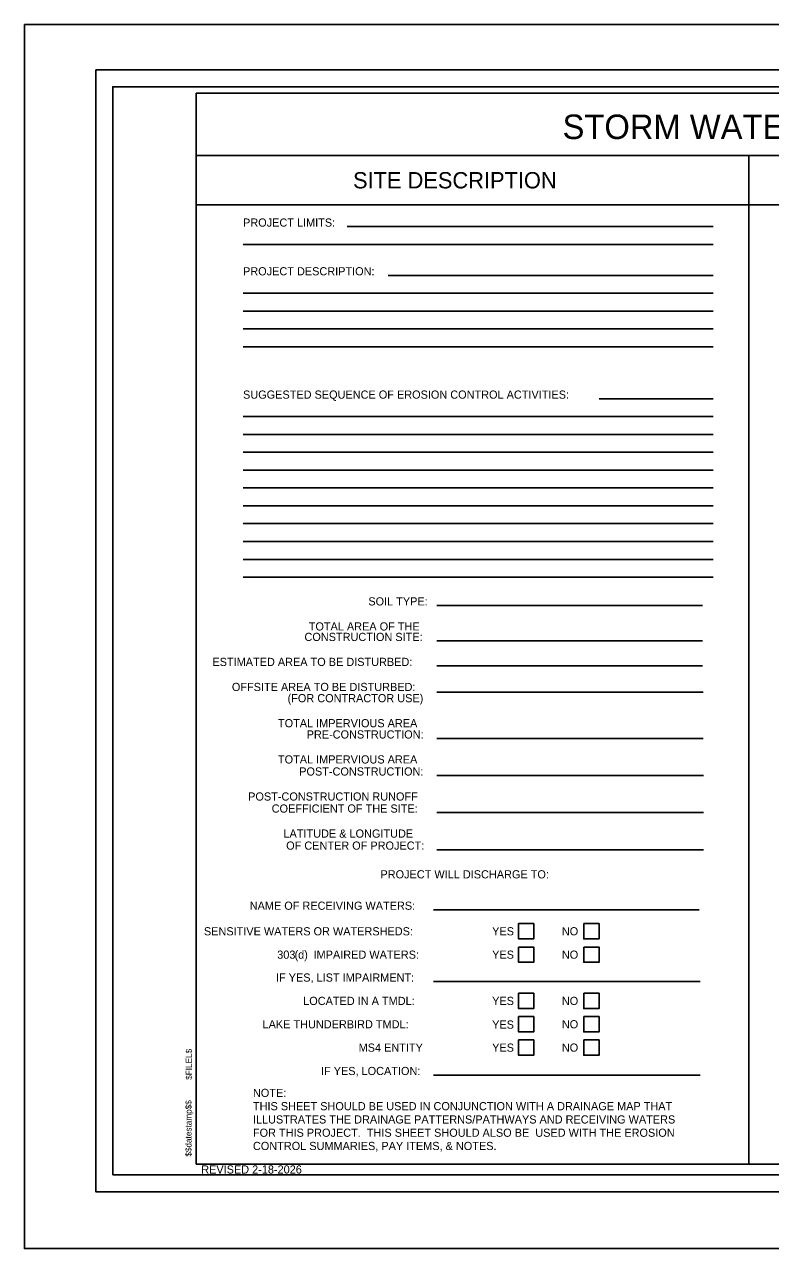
# Model space of a CAD drawing. Extents: x 1975135 to 1976297, y 470506 to 470784.
# Drawn here: x 1975937.4 to 1976083.7, y 470505.6 to 470745.6 of the extents above; entities that cross this region are included whole.
import ezdxf

# ---------------------------------------------------------------- set-up
doc = ezdxf.new("R2010")
doc.units = 0
for name, color, linetype in [('Border 3', 7, 'Continuous'), ('Border 5', 7, 'Continuous'), ('Border Text', 7, 'Continuous'), ('Default', 7, 'Continuous'), ('Plot Shape Full', 7, 'Continuous'), ('Plot Shape Half', 7, 'Continuous'), ('Plot Shape Half 3', 7, 'Continuous')]:
    doc.layers.add(name, color=color, linetype=linetype)

msp = doc.modelspace()

# ---------------------------------------------------------------- linework, layer by layer
at = {"layer": 'Border 3'}
for p, q in [((1975971.03, 470719.89), (1976286.03, 470719.94)), ((1976079.46, 470719.91), (1976079.46, 470522.14)), ((1975971.03, 470710.19), (1976286.03, 470710.19))]:
    msp.add_line(p, q, dxfattribs=at)
at = {"layer": 'Border 5'}
for p, q in [((1975971.03, 470732.14), (1975971.03, 470522.14)), ((1975971.03, 470732.14), (1976286.03, 470732.14)), ((1975971.03, 470522.14), (1976286.03, 470522.14))]:
    msp.add_line(p, q, dxfattribs=at)
at = {"layer": 'Default'}
for p, q in [((1976000.67, 470705.94), (1976072.46, 470705.94)), ((1975980.24, 470702.44), (1976072.46, 470702.44)), ((1976072.46, 470696.39), (1976008.7, 470696.39)), ((1975980.24, 470692.89), (1976072.46, 470692.89)), ((1975980.24, 470689.39), (1976072.46, 470689.39)), ((1975980.24, 470685.89), (1976072.46, 470685.89)), ((1975980.24, 470682.39), (1976072.46, 470682.39)), ((1976072.46, 470672.21), (1976050.11, 470672.21)), ((1975980.24, 470668.71), (1976072.46, 470668.71)), ((1975980.24, 470665.21), (1976072.46, 470665.21)), ((1975980.24, 470661.71), (1976072.46, 470661.71)), ((1975980.24, 470658.21), (1976072.46, 470658.21)), ((1975980.24, 470654.71), (1976072.46, 470654.71)), ((1975980.24, 470651.21), (1976072.46, 470651.21)), ((1975980.24, 470647.71), (1976072.46, 470647.71)), ((1975980.24, 470644.21), (1976072.46, 470644.21)), ((1975980.24, 470640.71), (1976072.46, 470640.71)), ((1975980.24, 470637.21), (1976072.46, 470637.21)), ((1976070.41, 470631.67), (1976018.25, 470631.67)), ((1976070.41, 470624.7), (1976018.25, 470624.7)), ((1976018.25, 470619.8), (1976070.41, 470619.8)), ((1976018.25, 470614.69), (1976070.51, 470614.69)), ((1976018.25, 470605.58), (1976070.51, 470605.58)), ((1976018.25, 470598.32), (1976070.59, 470598.32)), ((1976018.25, 470591.05), (1976070.59, 470591.05)), ((1976018.25, 470583.78), (1976070.59, 470583.78)), ((1976017.59, 470572), (1976069.75, 470572)), ((1976017.59, 470557.91), (1976069.92, 470557.91)), ((1976017.59, 470539.59), (1976069.92, 470539.59))]:
    msp.add_line(p, q, dxfattribs=at)
for points in [[(1976034.29, 470569.28), (1976037.29, 470569.28), (1976037.29, 470566.28), (1976034.29, 470566.28)], [(1976047.1, 470569.28), (1976050.1, 470569.28), (1976050.1, 470566.28), (1976047.1, 470566.28)], [(1976034.29, 470564.7), (1976037.29, 470564.7), (1976037.29, 470561.7), (1976034.29, 470561.7)], [(1976047.1, 470564.7), (1976050.1, 470564.7), (1976050.1, 470561.7), (1976047.1, 470561.7)], [(1976034.29, 470555.63), (1976037.29, 470555.63), (1976037.29, 470552.63), (1976034.29, 470552.63)], [(1976047.1, 470555.63), (1976050.1, 470555.63), (1976050.1, 470552.63), (1976047.1, 470552.63)], [(1976034.29, 470551.05), (1976037.29, 470551.05), (1976037.29, 470548.05), (1976034.29, 470548.05)], [(1976047.1, 470551.05), (1976050.1, 470551.05), (1976050.1, 470548.05), (1976047.1, 470548.05)], [(1976034.29, 470546.47), (1976037.29, 470546.47), (1976037.29, 470543.47), (1976034.29, 470543.47)], [(1976047.1, 470546.47), (1976050.1, 470546.47), (1976050.1, 470543.47), (1976047.1, 470543.47)]]:
    msp.add_lwpolyline(points, close=True, dxfattribs=at)
at = {"layer": 'Plot Shape Full'}
msp.add_lwpolyline([(1975937.35, 470745.58), (1976297.35, 470745.58), (1976297.35, 470505.58), (1975937.35, 470505.58)], close=True, dxfattribs=at)
at = {"layer": 'Plot Shape Half'}
msp.add_lwpolyline([(1975954.66, 470520.04), (1975954.66, 470733.38), (1976288, 470733.38), (1976288, 470520.04)], close=True, dxfattribs=at)
at = {"layer": 'Plot Shape Half 3'}
msp.add_lwpolyline([(1975951.33, 470736.71), (1976291.33, 470736.71), (1976291.33, 470516.71), (1975951.33, 470516.71)], close=True, dxfattribs=at)

# ---------------------------------------------------------------- texts
at = {"layer": 'Border Text'}
for s, p in [('$FILEL$', (1975970.2, 470538.66)), ('$$datestamp$$', (1975970.13, 470523.59))]:
    msp.add_text(s, height=1.2, rotation=90, dxfattribs=at).set_placement(p)
at = {"layer": 'Default'}
for s, height, p in [('STORM WATER MANAGEMENT PLAN', 4.8011, (1976042.93, 470723.12)), ('SITE DESCRIPTION', 3.2007, (1976001.82, 470713.44)), ('PROJECT LIMITS:', 1.6, (1975980.24, 470705.94)), ('PROJECT DESCRIPTION:', 1.6, (1975980.24, 470696.39)), ('SUGGESTED SEQUENCE OF EROSION CONTROL ACTIVITIES:', 1.6, (1975980.24, 470672.21)), ('SOIL TYPE:', 1.6, (1976004.82, 470631.67)), ('TOTAL AREA OF THE', 1.6, (1975993.13, 470626.76)), ('CONSTRUCTION SITE:', 1.6, (1975992.29, 470624.7)), ('ESTIMATED AREA TO BE DISTURBED:', 1.6, (1975974.23, 470619.8)), ('OFFSITE AREA TO BE DISTURBED:', 1.6, (1975978.05, 470614.89)), ('(FOR CONTRACTOR USE)', 1.6, (1975988.98, 470612.69)), ('TOTAL IMPERVIOUS AREA ', 1.6, (1975987.09, 470607.78)), ('PRE-CONSTRUCTION:', 1.6, (1975992.72, 470605.58)), ('TOTAL IMPERVIOUS AREA ', 1.6, (1975987.09, 470600.68)), ('POST-CONSTRUCTION:', 1.6, (1975991.26, 470598.32)), ('POST-CONSTRUCTION RUNOFF', 1.6, (1975981.24, 470593.41)), ('COEFFICIENT OF THE SITE:', 1.6, (1975985.86, 470591.05)), ('LATITUDE & LONGITUDE', 1.6, (1975988.17, 470586.14)), ('OF CENTER OF PROJECT:', 1.6, (1975988.7, 470583.78)), ('PROJECT WILL DISCHARGE TO:', 1.6, (1976007.2, 470578.15)), ('NAME OF RECEIVING WATERS:', 1.6, (1975981.55, 470572)), ('SENSITIVE WATERS OR WATERSHEDS:', 1.6, (1975972.56, 470566.98)), ('YES', 1.6, (1976029.11, 470566.98)), ('NO', 1.6, (1976042.79, 470566.98)), ('303      IMPAIRED WATERS:', 1.6, (1975986.94, 470562.4)), ('(d)', 1.6, (1975990.34, 470562.4)), ('YES', 1.6, (1976029.11, 470562.4)), ('NO', 1.6, (1976042.79, 470562.4)), ('IF YES, LIST IMPAIRMENT:', 1.6, (1975986.7, 470557.91)), ('LOCATED IN A TMDL:', 1.6, (1975992.04, 470553.33)), ('YES', 1.6, (1976029.11, 470553.33)), ('NO', 1.6, (1976042.79, 470553.33)), ('LAKE THUNDERBIRD TMDL:', 1.6, (1975984.07, 470548.75)), ('YES', 1.6, (1976029.11, 470548.69)), ('NO', 1.6, (1976042.79, 470548.75)), ('MS4 ENTITY', 1.6, (1976002.92, 470544.17)), ('YES', 1.6, (1976029.11, 470544.17)), ('NO', 1.6, (1976042.79, 470544.17)), ('IF YES, LOCATION:', 1.6, (1975995.53, 470539.59)), ('NOTE:', 1.6, (1975982.18, 470535.29)), ('THIS SHEET SHOULD BE USED IN CONJUNCTION WITH A DRAINAGE MAP THAT ', 1.6, (1975982.18, 470532.69)), ('ILLUSTRATES THE DRAINAGE PATTERNS/PATHWAYS AND RECEIVING WATERS', 1.6, (1975982.18, 470530.09)), ('FOR THIS PROJECT.  THIS SHEET SHOULD ALSO BE  USED WITH THE EROSION', 1.6, (1975982.18, 470527.49)), ('CONTROL SUMMARIES, PAY ITEMS, & NOTES. ', 1.6, (1975982.18, 470524.89)), ('REVISED 2-18-2026', 1.6004, (1975972.03, 470520.28))]:
    msp.add_text(s, height=height, dxfattribs=at).set_placement(p)

doc.saveas('drawing.dxf')
